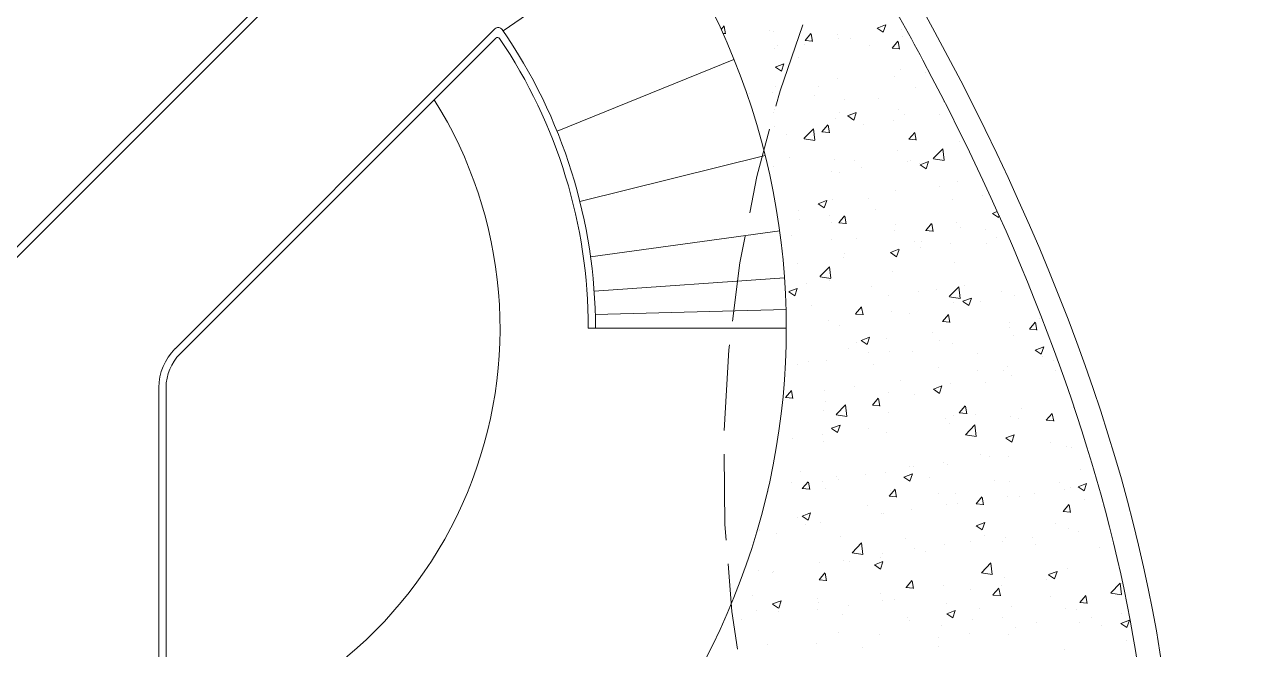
# Model space of a CAD drawing. Header units: millimetres. Extents: x 204 to 540, y 123 to 306.
# Drawn here: x 214.26 to 219.44, y 152.54 to 155.16 of the extents above; entities that cross this region are included whole.
import ezdxf

# ---------------------------------------------------------------- set-up
doc = ezdxf.new("R2010")
doc.units = ezdxf.units.MM
doc.header["$LTSCALE"] = 0.03
doc.linetypes.add('ACAD_ISO02W100', pattern=[15, 12, -3])
for name, color, linetype, lineweight in [('Banquetas', 253, 'Continuous', 0), ('Detalles de pisos', 40, 'Continuous', 0), ('lockers', 253, 'Continuous', 0), ('Proyeccion Trabes', 7, 'ACAD_ISO02W100', 0), ('Áreas verdes', 72, 'Continuous', 0)]:
    doc.layers.add(name, color=color, linetype=linetype, lineweight=lineweight)

msp = doc.modelspace()

# ---------------------------------------------------------------- linework, layer by layer
at = {"layer": 'Banquetas'}
for p, q in [((214.1099, 154.1097), (215.668, 155.6678)), ((214.1311, 154.0885), (215.7063, 155.6637)), ((216.2639, 155.1323), (216.923, 155.5857)), ((214.8887, 153.7995), (216.2296, 155.1404)), ((214.9099, 153.7783), (216.2337, 155.1021)), ((216.4903, 154.7116), (217.2317, 155.012)), ((216.5861, 154.4169), (217.3625, 154.6101)), ((216.6309, 154.1845), (217.4234, 154.2933)), ((216.6458, 154.0406), (217.4438, 154.097)), ((216.6505, 153.9435), (217.4503, 153.9647)), ((216.6213, 153.8854), (217.4513, 153.8854)), ((214.8213, 153.6369), (214.8213, 151.7406)), ((214.8513, 153.6369), (214.8513, 151.7647))]:
    msp.add_line(p, q, dxfattribs=at)
for centre, radius, start, end in [((216.2437, 155.1263), 0.02, 34.6944, 135), ((214.4513, 153.8854), 2.2, 0, 34.6944), ((216.2408, 155.0951), 0.01, 34.058, 135), ((214.4513, 153.8854), 2.17, 0, 34.058), ((214.4513, 153.8854), 1.8, 282.8396, 32.1604), ((215.0513, 153.6369), 0.23, 135, 180), ((215.0513, 153.6369), 0.2, 135, 180)]:
    msp.add_arc(centre, radius, start, end, dxfattribs=at)
at = {"layer": 'Detalles de pisos'}
msp.add_ellipse((212.7542, 155.5825), major_axis=(-5.6569, 5.6569), ratio=0.5, start_param=3.200291, end_param=4.225686, dxfattribs=at)
msp.add_open_spline([(218.5052, 150.1843), (218.6743, 150.4046), (218.8, 150.6664), (219.0144, 151.4776), (219.0122, 152.0999), (218.7223, 153.4806), (218.435, 154.2381), (217.9602, 155.1285), (217.8938, 155.2479), (217.8245, 155.3675)], degree=3, knots=[3.207195, 3.207195, 3.207195, 3.207195, 3.424736, 3.424736, 3.7951, 3.7951, 4.165464, 4.165464, 4.222668, 4.222668, 4.222668, 4.222668], dxfattribs=at)
at = {"layer": 'lockers'}
msp.add_arc((214.4513, 153.8854), 3, 225, 135, dxfattribs=at)
at = {"layer": 'Proyeccion Trabes'}
msp.add_arc((222.5246, 153.3085), 5.3364, 154.7777, 218.3646, dxfattribs=at)
at = {"layer": 'Áreas verdes'}
for p, q in [((217.1775, 155.1375), (217.1903, 155.1528)), ((217.197, 155.1194), (217.1912, 155.1513)), ((217.3801, 155.1321), (217.3801, 155.1321)), ((217.3955, 155.1304), (217.3955, 155.1304)), ((217.832, 155.1442), (217.8676, 155.1579)), ((217.8322, 155.1439), (217.8574, 155.1268)), ((217.8576, 155.1269), (217.8679, 155.1576)), ((217.9344, 155.1396), (217.9344, 155.1396)), ((217.1847, 155.1218), (217.196, 155.1208)), ((217.5269, 155.0747), (217.5269, 155.0747)), ((217.53, 155.0916), (217.5603, 155.0889)), ((217.5302, 155.0917), (217.5547, 155.1209)), ((217.5614, 155.0875), (217.5555, 155.1194)), ((217.6667, 155.1189), (217.6667, 155.1189)), ((217.6706, 155.1016), (217.6706, 155.1016)), ((217.7193, 155.1), (217.7193, 155.1)), ((217.8946, 155.0598), (217.9191, 155.089)), ((217.9258, 155.0557), (217.9199, 155.0875)), ((217.9378, 155.1075), (217.9378, 155.1075)), ((217.3997, 155.058), (217.3997, 155.058)), ((217.414, 155.069), (217.414, 155.069)), ((217.5018, 155.0206), (217.5018, 155.0206)), ((217.7981, 155.0714), (217.7981, 155.0714)), ((217.8943, 155.0597), (217.9247, 155.057)), ((217.4052, 154.9804), (217.4408, 154.994)), ((217.4053, 154.98), (217.4306, 154.963)), ((217.4307, 154.9631), (217.441, 154.9937)), ((217.9283, 154.9705), (217.9283, 154.9705)), ((217.6644, 154.9324), (217.6644, 154.9324)), ((217.9065, 154.9419), (217.9065, 154.9419)), ((218.0337, 154.9587), (218.0337, 154.9587)), ((217.2966, 154.8708), (217.2966, 154.8708)), ((217.3933, 154.8744), (217.3933, 154.8744)), ((217.4078, 154.8999), (217.4078, 154.8999)), ((217.5857, 154.8997), (217.5857, 154.8997)), ((217.9921, 154.8936), (217.9921, 154.8936)), ((217.5677, 154.8594), (217.5677, 154.8594)), ((217.6958, 154.8428), (217.6958, 154.8428)), ((217.8389, 154.8479), (217.8389, 154.8479)), ((218.1101, 154.8364), (218.1101, 154.8364)), ((217.3996, 154.7919), (217.3996, 154.7919)), ((217.4037, 154.8026), (217.4037, 154.8026)), ((217.6582, 154.7633), (217.6582, 154.7633)), ((217.6749, 154.7911), (217.6749, 154.7911)), ((217.7084, 154.7758), (217.744, 154.7895)), ((217.7086, 154.7755), (217.7338, 154.7584)), ((217.734, 154.7585), (217.7443, 154.7892)), ((217.9221, 154.8014), (217.9221, 154.8014)), ((217.946, 154.7797), (217.946, 154.7797)), ((218.0924, 154.7836), (218.0924, 154.7836)), ((217.4016, 154.7308), (217.4016, 154.7308)), ((217.5251, 154.6811), (217.5646, 154.7223)), ((217.5703, 154.6737), (217.5647, 154.7219)), ((217.6005, 154.7095), (217.6308, 154.7068)), ((217.6007, 154.7096), (217.6252, 154.7388)), ((217.6319, 154.7054), (217.626, 154.7373)), ((217.7729, 154.7416), (217.7729, 154.7416)), ((217.9, 154.7583), (217.9, 154.7583)), ((217.452, 154.6993), (217.452, 154.6993)), ((217.5254, 154.6803), (217.5706, 154.6733)), ((217.9648, 154.6776), (217.9952, 154.6749)), ((217.9651, 154.6777), (217.9896, 154.7069)), ((217.9962, 154.6735), (217.9904, 154.7054)), ((218.1767, 154.6681), (218.1767, 154.6681)), ((217.9159, 154.6323), (217.9159, 154.6323)), ((218.0672, 154.597), (218.1068, 154.6382)), ((218.1125, 154.5896), (218.1069, 154.6379)), ((217.3955, 154.5617), (217.3955, 154.5617)), ((217.4667, 154.6011), (217.4667, 154.6011)), ((217.6521, 154.5942), (217.6521, 154.5942)), ((217.7379, 154.5897), (217.7379, 154.5897)), ((217.7664, 154.5579), (217.7664, 154.5579)), ((217.9588, 154.5833), (217.9588, 154.5833)), ((217.9711, 154.5905), (217.9711, 154.5905)), ((218.009, 154.5782), (218.009, 154.5782)), ((218.0117, 154.5713), (218.0472, 154.585)), ((218.0118, 154.571), (218.0371, 154.5539)), ((218.0372, 154.554), (218.0475, 154.5847)), ((218.0676, 154.5962), (218.1127, 154.5892)), ((217.6392, 154.5412), (217.6392, 154.5412)), ((217.6749, 154.5397), (217.6749, 154.5397)), ((217.9097, 154.4632), (217.9097, 154.4632)), ((218.0928, 154.479), (218.0928, 154.479)), ((218.1705, 154.499), (218.1705, 154.499)), ((217.5848, 154.4075), (217.6204, 154.4211)), ((217.585, 154.4071), (217.6102, 154.3901)), ((217.6104, 154.3901), (217.6207, 154.4208)), ((217.6459, 154.4251), (217.6459, 154.4251)), ((217.7966, 154.4281), (217.7966, 154.4281)), ((218.146, 154.4251), (218.146, 154.4251)), ((218.2731, 154.4419), (218.2731, 154.4419)), ((217.5003, 154.3773), (217.5003, 154.3773)), ((217.6328, 154.3576), (217.6328, 154.3576)), ((217.6712, 154.3275), (217.6957, 154.3567)), ((217.7024, 154.3233), (217.6965, 154.3551)), ((217.8251, 154.3829), (217.8251, 154.3829)), ((218.3149, 154.3668), (218.3357, 154.3748)), ((218.315, 154.3664), (218.3403, 154.3494)), ((218.3404, 154.3495), (218.3433, 154.3579)), ((217.5056, 154.3408), (217.5056, 154.3408)), ((217.6389, 154.3301), (217.6389, 154.3301)), ((217.6709, 154.3274), (217.7013, 154.3247)), ((217.9101, 154.3186), (217.9101, 154.3186)), ((218.0353, 154.2955), (218.0657, 154.2928)), ((218.0356, 154.2956), (218.06, 154.3248)), ((218.0667, 154.2914), (218.0609, 154.3233)), ((218.1644, 154.3299), (218.1644, 154.3299)), ((218.1813, 154.3072), (218.1813, 154.3072)), ((218.2869, 154.3012), (218.2869, 154.3012)), ((217.4749, 154.2733), (217.4749, 154.2733)), ((217.6397, 154.256), (217.6397, 154.256)), ((217.746, 154.2619), (217.746, 154.2619)), ((217.9035, 154.2941), (217.9035, 154.2941)), ((217.9906, 154.2504), (217.9906, 154.2504)), ((218.0172, 154.2504), (218.0172, 154.2504)), ((218.3319, 154.2669), (218.3319, 154.2669)), ((217.6943, 154.1995), (217.6943, 154.1995)), ((217.8881, 154.2029), (217.9236, 154.2166)), ((217.8882, 154.2026), (217.9135, 154.1855)), ((217.9136, 154.1856), (217.9239, 154.2163)), ((218.0123, 154.2248), (218.0123, 154.2248)), ((218.1395, 154.2415), (218.1395, 154.2415)), ((218.2884, 154.2389), (218.2884, 154.2389)), ((218.4148, 154.1933), (218.4148, 154.1933)), ((217.4991, 154.1572), (217.4991, 154.1572)), ((217.5924, 154.1021), (217.632, 154.1434)), ((217.6377, 154.0948), (217.6321, 154.143)), ((217.6915, 154.1825), (217.6915, 154.1825)), ((218.1582, 154.1608), (218.1582, 154.1608)), ((217.5927, 154.1014), (217.6379, 154.0944)), ((217.8974, 154.125), (217.8974, 154.125)), ((217.4612, 154.0391), (217.4968, 154.0527)), ((217.4614, 154.0387), (217.4866, 154.0217)), ((217.4868, 154.0218), (217.4971, 154.0525)), ((217.5379, 154.0719), (217.5379, 154.0719)), ((217.6335, 154.0869), (217.6335, 154.0869)), ((217.809, 154.0604), (217.809, 154.0604)), ((218.0059, 154.0412), (218.0059, 154.0412)), ((218.0802, 154.049), (218.0802, 154.049)), ((218.1346, 154.018), (218.1741, 154.0593)), ((218.1798, 154.0107), (218.1742, 154.0589)), ((218.1983, 154.0665), (218.1983, 154.0665)), ((218.3514, 154.0375), (218.3514, 154.0375)), ((217.8787, 154.0244), (217.8787, 154.0244)), ((218.1349, 154.0173), (218.1801, 154.0103)), ((218.152, 153.9916), (218.152, 153.9916)), ((218.1913, 153.9984), (218.2269, 154.012)), ((218.1914, 153.9981), (218.2167, 153.981)), ((218.2168, 153.9811), (218.2271, 154.0118)), ((218.2659, 153.9981), (218.2659, 153.9981)), ((218.4086, 154.0242), (218.4086, 154.0242)), ((217.5579, 153.9822), (217.5579, 153.9822)), ((217.7414, 153.9452), (217.7718, 153.9426)), ((217.7417, 153.9454), (217.7662, 153.9746)), ((217.7728, 153.9412), (217.767, 153.973)), ((217.8912, 153.9559), (217.8912, 153.9559)), ((217.9696, 153.9473), (217.9696, 153.9473)), ((218.106, 153.9135), (218.1305, 153.9427)), ((218.1372, 153.9093), (218.1313, 153.9412)), ((217.6273, 153.9178), (217.6273, 153.9178)), ((217.6734, 153.8964), (217.6734, 153.8964)), ((218.1058, 153.9134), (218.1362, 153.9107)), ((218.3855, 153.9084), (218.3855, 153.9084)), ((218.3876, 153.8866), (218.3876, 153.8866)), ((218.4702, 153.8815), (218.5005, 153.8788)), ((218.4704, 153.8816), (218.4949, 153.9108)), ((218.5016, 153.8774), (218.4957, 153.9093)), ((218.5126, 153.9251), (218.5126, 153.9251)), ((217.7644, 153.8345), (217.8, 153.8482)), ((217.7646, 153.8342), (217.7899, 153.8172)), ((217.79, 153.8172), (217.8003, 153.8479)), ((217.8722, 153.8408), (217.8722, 153.8408)), ((218.0646, 153.8661), (218.0646, 153.8661)), ((218.0913, 153.8357), (218.0913, 153.8357)), ((218.4024, 153.8551), (218.4024, 153.8551)), ((217.7101, 153.8008), (217.7101, 153.8008)), ((217.7451, 153.8241), (217.7451, 153.8241)), ((217.7951, 153.7849), (217.7951, 153.7849)), ((217.885, 153.7868), (217.885, 153.7868)), ((217.9813, 153.7894), (217.9813, 153.7894)), ((218.1458, 153.8225), (218.1458, 153.8225)), ((218.2525, 153.7779), (218.2525, 153.7779)), ((218.4945, 153.7939), (218.5301, 153.8075)), ((218.4946, 153.7935), (218.5199, 153.7765)), ((218.5201, 153.7766), (218.5304, 153.8073)), ((217.4988, 153.734), (217.4988, 153.734)), ((217.5461, 153.744), (217.5461, 153.744)), ((217.6212, 153.7487), (217.6212, 153.7487)), ((217.8172, 153.7326), (217.8172, 153.7326)), ((218.5237, 153.7665), (218.5237, 153.7665)), ((218.5714, 153.7501), (218.5714, 153.7501)), ((218.0884, 153.7211), (218.0884, 153.7211)), ((218.2518, 153.708), (218.2518, 153.708)), ((218.3596, 153.7097), (218.3596, 153.7097)), ((218.379, 153.7248), (218.379, 153.7248)), ((218.3963, 153.6859), (218.3963, 153.6859)), ((218.5816, 153.7088), (218.5816, 153.7088)), ((217.4478, 153.5951), (217.4723, 153.6243)), ((217.479, 153.591), (217.4731, 153.6228)), ((217.6114, 153.6237), (217.6114, 153.6237)), ((217.7386, 153.6404), (217.7386, 153.6404)), ((217.931, 153.6658), (217.931, 153.6658)), ((218.0677, 153.63), (218.1032, 153.6437)), ((218.0678, 153.6297), (218.0931, 153.6126)), ((218.0932, 153.6127), (218.1035, 153.6434)), ((218.1397, 153.6534), (218.1397, 153.6534)), ((218.2854, 153.6579), (218.2854, 153.6579)), ((217.4475, 153.595), (217.4779, 153.5924)), ((217.615, 153.5796), (217.615, 153.5796)), ((217.8122, 153.5633), (217.8367, 153.5924)), ((217.8433, 153.5591), (217.8375, 153.5909)), ((217.8788, 153.6177), (217.8788, 153.6177)), ((217.9891, 153.6071), (217.9891, 153.6071)), ((217.6091, 153.5426), (217.6091, 153.5426)), ((217.6598, 153.5232), (217.6993, 153.5644)), ((217.6601, 153.5224), (217.7053, 153.5154)), ((217.6928, 153.5562), (217.6928, 153.5562)), ((217.705, 153.5158), (217.6994, 153.5641)), ((217.8119, 153.5631), (217.8423, 153.5605)), ((217.8802, 153.5311), (217.8802, 153.5311)), ((218.1514, 153.5197), (218.1514, 153.5197)), ((218.1763, 153.5313), (218.2066, 153.5286)), ((218.1765, 153.5314), (218.201, 153.5606)), ((218.2077, 153.5272), (218.2018, 153.559)), ((218.2453, 153.5244), (218.2453, 153.5244)), ((218.4377, 153.5497), (218.4377, 153.5497)), ((218.5409, 153.4995), (218.5654, 153.5287)), ((218.5721, 153.4953), (218.5662, 153.5272)), ((218.6539, 153.5549), (218.6539, 153.5549)), ((217.6408, 153.4662), (217.6764, 153.4798)), ((217.6664, 153.4489), (217.6767, 153.4796)), ((218.1182, 153.5076), (218.1182, 153.5076)), ((218.1335, 153.4843), (218.1335, 153.4843)), ((218.2019, 153.4391), (218.2415, 153.4804)), ((218.2472, 153.4317), (218.2416, 153.48)), ((218.3901, 153.5168), (218.3901, 153.5168)), ((218.4226, 153.5082), (218.4226, 153.5082)), ((218.5407, 153.4994), (218.571, 153.4967)), ((217.4778, 153.4233), (217.4778, 153.4233)), ((217.605, 153.4401), (217.605, 153.4401)), ((217.641, 153.4658), (217.6662, 153.4488)), ((217.7973, 153.4654), (217.7973, 153.4654)), ((217.8727, 153.4485), (217.8727, 153.4485)), ((218.2023, 153.4383), (218.2474, 153.4313)), ((218.3709, 153.4255), (218.4065, 153.4391)), ((218.371, 153.4251), (218.3963, 153.4081)), ((218.3965, 153.4082), (218.4068, 153.4389)), ((217.6088, 153.4105), (217.6088, 153.4105)), ((218.5606, 153.4057), (218.5606, 153.4057)), ((218.6249, 153.3916), (218.6249, 153.3916)), ((218.6478, 153.3858), (218.6478, 153.3858)), ((218.1117, 153.324), (218.1117, 153.324)), ((218.1273, 153.3152), (218.1273, 153.3152)), ((218.2644, 153.3548), (218.2644, 153.3548)), ((218.3041, 153.3494), (218.3041, 153.3494)), ((218.3839, 153.3477), (218.3839, 153.3477)), ((217.5101, 153.283), (217.5101, 153.283)), ((217.6637, 153.265), (217.6637, 153.265)), ((217.7813, 153.2716), (217.7813, 153.2716)), ((217.8665, 153.2794), (217.8665, 153.2794)), ((217.9441, 153.2616), (217.9796, 153.2753)), ((217.9442, 153.2613), (217.9695, 153.2443)), ((217.9681, 153.304), (217.9681, 153.304)), ((217.9696, 153.2443), (217.9799, 153.275)), ((217.9845, 153.3073), (217.9845, 153.3073)), ((218.0525, 153.2601), (218.0525, 153.2601)), ((218.6824, 153.2941), (218.6824, 153.2941)), ((217.4713, 153.2397), (217.4713, 153.2397)), ((217.518, 153.2129), (217.5484, 153.2102)), ((217.5183, 153.213), (217.5428, 153.2422)), ((217.5494, 153.2088), (217.5436, 153.2407)), ((217.6026, 153.2413), (217.6026, 153.2413)), ((217.6172, 153.2148), (217.6172, 153.2148)), ((217.6719, 153.2531), (217.6719, 153.2531)), ((217.8826, 153.1811), (217.9071, 153.2103)), ((217.9138, 153.177), (217.9079, 153.2088)), ((218.3237, 153.2486), (218.3237, 153.2486)), ((218.3861, 153.2433), (218.3861, 153.2433)), ((218.5949, 153.2372), (218.5949, 153.2372)), ((218.6185, 153.208), (218.6185, 153.208)), ((218.6416, 153.2167), (218.6416, 153.2167)), ((218.6741, 153.221), (218.7097, 153.2346)), ((218.6743, 153.2206), (218.6995, 153.2036)), ((218.6997, 153.2036), (218.71, 153.2343)), ((217.3756, 153.2023), (217.3756, 153.2023)), ((217.8824, 153.181), (217.9128, 153.1784)), ((217.8884, 153.2033), (217.8884, 153.2033)), ((218.0899, 153.1924), (218.0899, 153.1924)), ((218.1596, 153.1919), (218.1596, 153.1919)), ((218.247, 153.1493), (218.2715, 153.1785)), ((218.2782, 153.1451), (218.2723, 153.1769)), ((218.3777, 153.1786), (218.3777, 153.1786)), ((218.4308, 153.1804), (218.4308, 153.1804)), ((218.4913, 153.1912), (218.4913, 153.1912)), ((218.702, 153.169), (218.702, 153.169)), ((217.5172, 153.0978), (217.5528, 153.1114)), ((217.5428, 153.0805), (217.5531, 153.1112)), ((217.7936, 153.1416), (217.7936, 153.1416)), ((217.8509, 153.1069), (217.8509, 153.1069)), ((217.8603, 153.1103), (217.8603, 153.1103)), ((217.9781, 153.1237), (217.9781, 153.1237)), ((218.1211, 153.1461), (218.1211, 153.1461)), ((218.1705, 153.149), (218.1705, 153.149)), ((218.2468, 153.1491), (218.2771, 153.1465)), ((218.6111, 153.1173), (218.6415, 153.1146)), ((218.6114, 153.1174), (218.6359, 153.1466)), ((218.6425, 153.1132), (218.6367, 153.145)), ((217.4973, 153.0907), (217.4973, 153.0907)), ((217.5174, 153.0975), (217.5426, 153.0804)), ((217.5301, 153.0647), (217.5301, 153.0647)), ((217.5965, 153.0722), (217.5965, 153.0722)), ((218.2473, 153.0571), (218.2829, 153.0708)), ((218.2474, 153.0568), (218.2727, 153.0397)), ((218.2728, 153.0398), (218.2831, 153.0705)), ((218.5801, 153.0655), (218.5801, 153.0655)), ((217.3377, 153.0394), (217.3377, 153.0394)), ((217.3399, 153.0397), (217.3399, 153.0397)), ((217.4091, 153.0248), (217.4091, 153.0248)), ((217.6802, 153.0133), (217.6802, 153.0133)), ((217.9514, 153.0019), (217.9514, 153.0019)), ((218.2839, 153.0147), (218.2839, 153.0147)), ((218.3715, 153.0095), (218.3715, 153.0095)), ((218.4848, 153.0076), (218.4848, 153.0076)), ((218.6354, 153.0476), (218.6354, 153.0476)), ((218.6772, 153.0329), (218.6772, 153.0329)), ((217.7271, 152.9443), (217.7667, 152.9855)), ((217.7724, 152.9369), (217.7668, 152.9851)), ((217.9876, 152.9638), (217.9876, 152.9638)), ((218.0368, 152.9486), (218.0368, 152.9486)), ((218.115, 152.977), (218.115, 152.977)), ((218.2226, 152.9904), (218.2226, 152.9904)), ((218.3577, 152.9909), (218.3577, 152.9909)), ((218.4938, 152.979), (218.4938, 152.979)), ((218.765, 152.9675), (218.765, 152.9675)), ((217.5903, 152.9031), (217.5903, 152.9031)), ((217.6913, 152.913), (217.6913, 152.913)), ((217.7173, 152.9066), (217.7173, 152.9066)), ((217.7274, 152.9435), (217.7726, 152.9365)), ((217.8205, 152.8933), (217.856, 152.9069)), ((217.8444, 152.9233), (217.8444, 152.9233)), ((217.846, 152.876), (217.8563, 152.9067)), ((217.8541, 152.9412), (217.8541, 152.9412)), ((218.2693, 152.8602), (218.3088, 152.9014)), ((218.3145, 152.8528), (218.3089, 152.901)), ((217.3337, 152.8706), (217.3337, 152.8706)), ((217.3951, 152.8621), (217.3951, 152.8621)), ((217.3964, 152.8643), (217.3964, 152.8643)), ((217.5888, 152.8309), (217.6133, 152.8601)), ((217.6199, 152.8267), (217.614, 152.8586)), ((217.8206, 152.8929), (217.8459, 152.8759)), ((218.2696, 152.8594), (218.3148, 152.8524)), ((218.5505, 152.8526), (218.5861, 152.8662)), ((218.5507, 152.8522), (218.5759, 152.8352)), ((218.5761, 152.8353), (218.5864, 152.866)), ((218.6292, 152.8785), (218.6292, 152.8785)), ((217.5885, 152.8308), (217.6189, 152.8281)), ((217.9529, 152.7989), (217.9833, 152.7962)), ((217.9531, 152.799), (217.9776, 152.8282)), ((217.9843, 152.7949), (217.9784, 152.8267)), ((218.1088, 152.8079), (218.1088, 152.8079)), ((218.3175, 152.7672), (218.342, 152.7963)), ((218.3487, 152.763), (218.3428, 152.7948)), ((218.3512, 152.8073), (218.3512, 152.8073)), ((218.3654, 152.8404), (218.3654, 152.8404)), ((218.5436, 152.8326), (218.5436, 152.8326)), ((218.8114, 152.7761), (218.851, 152.8173)), ((218.8567, 152.7687), (218.8511, 152.817)), ((218.8554, 152.8133), (218.8554, 152.8133)), ((217.3101, 152.7652), (217.3101, 152.7652)), ((217.3936, 152.7294), (217.4292, 152.7431)), ((217.4192, 152.7121), (217.4295, 152.7428)), ((217.5813, 152.7538), (217.5813, 152.7538)), ((217.848, 152.7721), (217.848, 152.7721)), ((217.8525, 152.7423), (217.8525, 152.7423)), ((217.9032, 152.7483), (217.9032, 152.7483)), ((218.224, 152.7905), (218.224, 152.7905)), ((218.3173, 152.767), (218.3476, 152.7644)), ((218.5591, 152.7624), (218.5591, 152.7624)), ((218.6819, 152.7353), (218.7064, 152.7645)), ((218.713, 152.7311), (218.7072, 152.7629)), ((218.8118, 152.7753), (218.8569, 152.7683)), ((217.3275, 152.7015), (217.3275, 152.7015)), ((217.3938, 152.7291), (217.419, 152.712)), ((217.4173, 152.697), (217.4173, 152.697)), ((217.5836, 152.7062), (217.5836, 152.7062)), ((217.5841, 152.734), (217.5841, 152.734)), ((217.7108, 152.7229), (217.7108, 152.7229)), ((218.1237, 152.7308), (218.1237, 152.7308)), ((218.1237, 152.6887), (218.1593, 152.7024)), ((218.1492, 152.6714), (218.1595, 152.7021)), ((218.2629, 152.7116), (218.2629, 152.7116)), ((218.3949, 152.7194), (218.3949, 152.7194)), ((218.623, 152.7094), (218.623, 152.7094)), ((218.666, 152.7079), (218.666, 152.7079)), ((218.6816, 152.7351), (218.712, 152.7325)), ((218.8579, 152.6912), (218.8579, 152.6912)), ((217.2628, 152.664), (217.2628, 152.664)), ((217.6884, 152.6855), (217.6884, 152.6855)), ((217.9596, 152.6741), (217.9596, 152.6741)), ((217.9666, 152.6607), (217.9666, 152.6607)), ((218.1026, 152.6388), (218.1026, 152.6388)), ((218.1238, 152.6884), (218.1491, 152.6713)), ((218.2308, 152.6626), (218.2308, 152.6626)), ((218.3592, 152.6713), (218.3592, 152.6713)), ((218.502, 152.6511), (218.502, 152.6511)), ((218.6809, 152.6509), (218.6809, 152.6509)), ((218.7308, 152.6745), (218.7308, 152.6745)), ((218.7732, 152.6397), (218.7732, 152.6397)), ((218.8538, 152.648), (218.8893, 152.6617)), ((218.8539, 152.6477), (218.8792, 152.6307)), ((218.8793, 152.6307), (218.8896, 152.6614)), ((217.6704, 152.6098), (217.6704, 152.6098)), ((217.8418, 152.603), (217.8418, 152.603)), ((218.0904, 152.5902), (218.0904, 152.5902)), ((218.2175, 152.6069), (218.2175, 152.6069)), ((218.3846, 152.6), (218.3846, 152.6)), ((218.4099, 152.6322), (218.4099, 152.6322)), ((217.3741, 152.559), (217.3741, 152.559)), ((217.5779, 152.5649), (217.5779, 152.5649)), ((217.7695, 152.5479), (217.7695, 152.5479)), ((218.0884, 152.5492), (218.0884, 152.5492)), ((218.6169, 152.5403), (218.6169, 152.5403)), ((218.8777, 152.576), (218.8777, 152.576))]:
    msp.add_line(p, q, dxfattribs=at)

doc.saveas('drawing.dxf')
